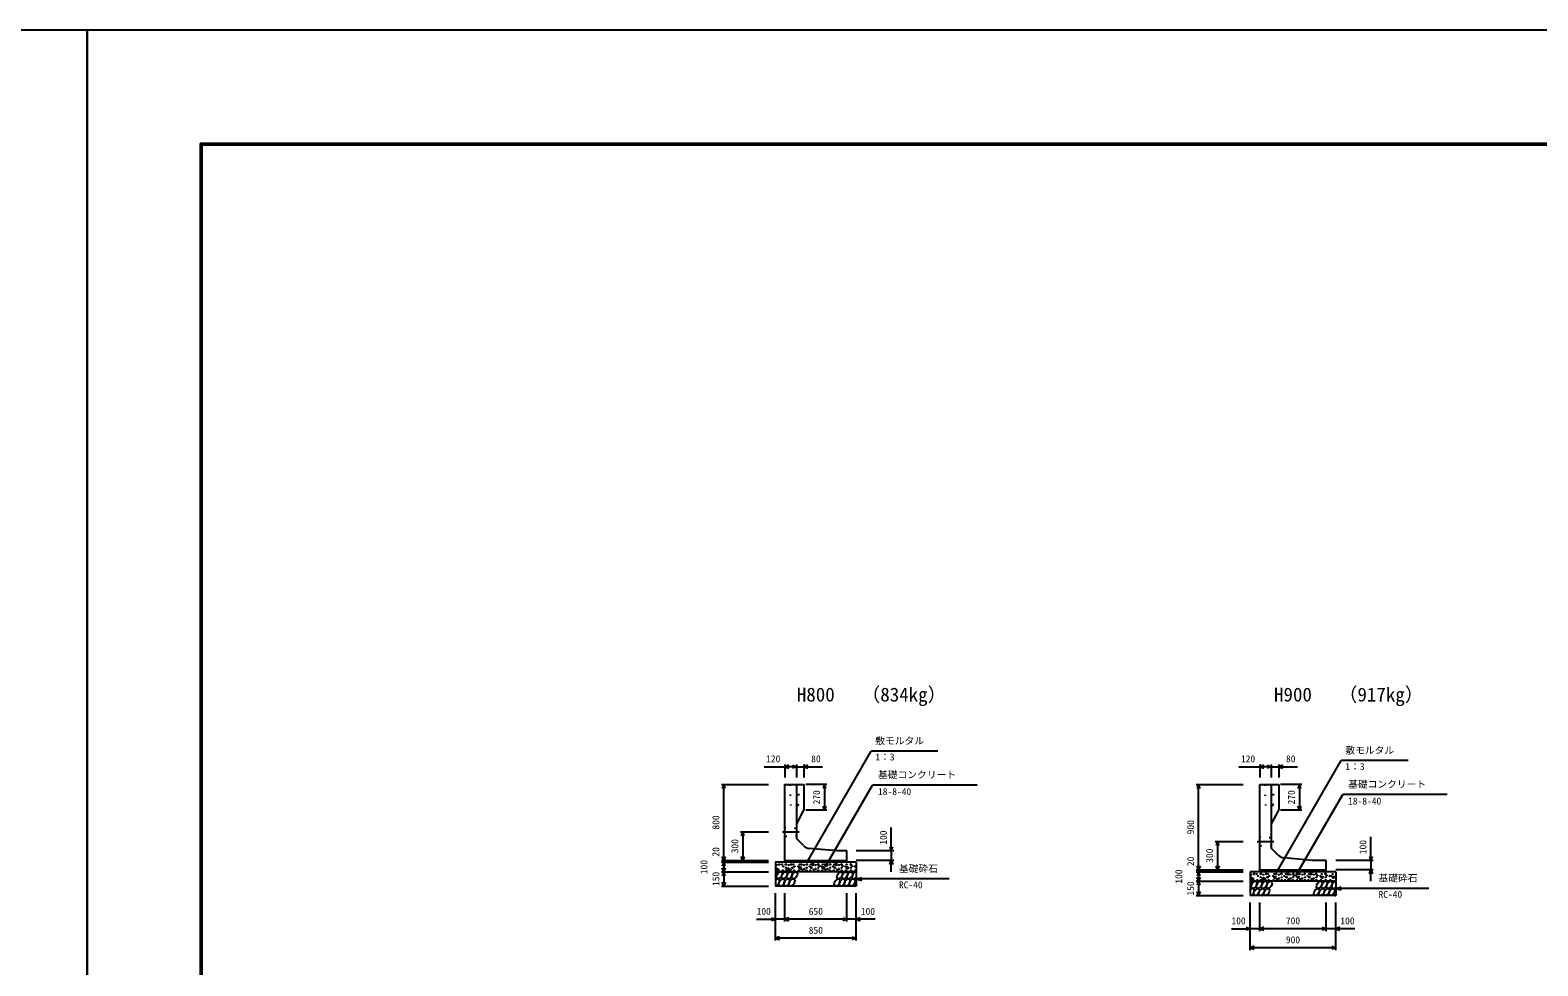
# Model space of a CAD drawing. Units: millimetres, scale not verified. Extents: x -50400 to 50400, y -17820 to 17820.
# Drawn here: x -600 to 15278, y 7961 to 17820 of the extents above; entities that cross this region are included whole.
import ezdxf
from ezdxf.enums import TextEntityAlignment as Align

# ---------------------------------------------------------------- set-up
doc = ezdxf.new("R2010")
doc.units = ezdxf.units.MM
doc.header["$LTSCALE"] = 60
doc.linetypes.add('DOTTED', pattern=[1.75, 0.25, -1.5])
doc.linetypes.add('LONG_DASHED_DOTTED', pattern=[15.25, 12, -1.5, 0.25, -1.5])
for name, color, linetype, lineweight in [('0-0_CENTER', 7, 'LONG_DASHED_DOTTED', 25), ('0-1_DIM', 7, 'Continuous', 25), ('0-2_Defpoints', 5, 'Continuous', 25), ('0-3_HATCH', 6, 'Continuous', 25), ('0-6_OUTLINE', 1, 'Continuous', 25), ('0-7_OUTLINE2', 4, 'DOTTED', 25), ('0-8_TXT', 7, 'Continuous', 25), ('0-9_WAKU', 3, 'Continuous', 25)]:
    doc.layers.add(name, color=color, linetype=linetype, lineweight=lineweight)
doc.styles.add('ＭＳ ゴシック', font='')
doc.styles.get('ＭＳ ゴシック').set_extended_font_data('MS Gothic')

msp = doc.modelspace()

# ---------------------------------------------------------------- linework, layer by layer
at = {"layer": '0-0_CENTER'}
for p, q in [((7323.39, 9372.24), (7497.95, 9372.24)), ((12323.89, 9272.24), (12498.45, 9272.24))]:
    msp.add_line(p, q, dxfattribs=at)
at = {"layer": '0-1_DIM'}
for p, q in [((7586.65, 9060.91), (8257.92, 10223.59)), ((8960.33, 10223.59), (8257.92, 10223.59)), ((7129.64, 10059.13), (7349.5, 10059.13)), ((7349.5, 10084.13), (7349.5, 9947.24)), ((7469.5, 10059.13), (7349.5, 10059.13)), ((7469.5, 10084.13), (7469.5, 9947.24)), ((7469.5, 10059.13), (7549.5, 10059.13)), ((7549.5, 10084.13), (7549.5, 9947.24)), ((7549.5, 10059.13), (7745.46, 10059.13)), ((12130.14, 10059.13), (12350, 10059.13)), ((12350, 10084.13), (12350, 9947.24)), ((12470, 10059.13), (12350, 10059.13)), ((12470, 10084.13), (12470, 9947.24)), ((12470, 10059.13), (12550, 10059.13)), ((12537.15, 8960.91), (13208.42, 10123.59)), ((12550, 10084.13), (12550, 9947.24)), ((12550, 10059.13), (12745.96, 10059.13)), ((13910.83, 10123.59), (13208.42, 10123.59)), ((6679.5, 9872.24), (7174.5, 9872.24)), ((6704.5, 9072.24), (6704.5, 9872.24)), ((7790.91, 9872.24), (7569, 9872.24)), ((7765.91, 9872.24), (7765.91, 9602.24)), ((7776.13, 9006.52), (8272.4, 9866.08)), ((9371.94, 9866.08), (8272.4, 9866.08)), ((11680, 9872.24), (12175, 9872.24)), ((11705, 8972.24), (11705, 9872.24)), ((12791.41, 9872.24), (12569.5, 9872.24)), ((12766.41, 9872.24), (12766.41, 9602.24)), ((12726.63, 8906.52), (13222.9, 9766.08)), ((14322.44, 9766.08), (13222.9, 9766.08)), ((7790.91, 9602.24), (7569, 9602.24)), ((12791.41, 9602.24), (12569.5, 9602.24)), ((6879.5, 9372.24), (7174.5, 9372.24)), ((6904.5, 9372.24), (6904.5, 9072.24)), ((8469.5, 9172.24), (8469.5, 9419.93)), ((11880, 9272.24), (12175, 9272.24)), ((11905, 9272.24), (11905, 8972.24)), ((13520, 9072.24), (13520, 9319.93)), ((6679.5, 9072.24), (7174.5, 9072.24)), ((6679.5, 9052.24), (7174.5, 9052.24)), ((6704.5, 9072.24), (6704.5, 9052.24)), ((6704.5, 9052.24), (6704.5, 8952.24)), ((8494.5, 9172.24), (8099.5, 9172.24)), ((8494.5, 9072.24), (8099.5, 9072.24)), ((8469.5, 9172.24), (8469.5, 9072.24)), ((8469.5, 8952.24), (8469.5, 9072.24)), ((13545, 9072.24), (13150, 9072.24)), ((13520, 9072.24), (13520, 8972.24)), ((6679.5, 8952.24), (7174.5, 8952.24)), ((6704.5, 8952.24), (6704.5, 8802.24)), ((8099.5, 8877.24), (8157.46, 8892.76)), ((11680, 8972.24), (12175, 8972.24)), ((11680, 8952.24), (12175, 8952.24)), ((11705, 8972.24), (11705, 8952.24)), ((11705, 8952.24), (11705, 8852.24)), ((13545, 8972.24), (13150, 8972.24)), ((13520, 8852.24), (13520, 8972.24)), ((6679.5, 8802.24), (7174.5, 8802.24)), ((9079.82, 8877.24), (8099.5, 8877.24)), ((8099.5, 8877.24), (8157.46, 8861.71)), ((11680, 8852.24), (12175, 8852.24)), ((11705, 8852.24), (11705, 8702.24)), ((13150, 8777.24), (13207.96, 8792.76)), ((14130.32, 8777.24), (13150, 8777.24)), ((13150, 8777.24), (13207.96, 8761.71)), ((7249.5, 8227.24), (7249.5, 8727.24)), ((7349.5, 8427.24), (7349.5, 8727.24)), ((7999.5, 8427.24), (7999.5, 8727.24)), ((7999.5, 8427.24), (7999.5, 8727.24)), ((8099.5, 8227.24), (8099.5, 8727.24)), ((11680, 8702.24), (12175, 8702.24)), ((12250, 8127.24), (12250, 8627.24)), ((12350, 8327.24), (12350, 8627.24)), ((13050, 8327.24), (13050, 8627.24)), ((13050, 8327.24), (13050, 8627.24)), ((13150, 8127.24), (13150, 8627.24)), ((7049.96, 8452.24), (7249.5, 8452.24)), ((7349.5, 8452.24), (7249.5, 8452.24)), ((7999.5, 8452.24), (7349.5, 8452.24)), ((8099.5, 8452.24), (7999.5, 8452.24)), ((8299.04, 8452.24), (8099.5, 8452.24)), ((12050.46, 8352.24), (12250, 8352.24)), ((12350, 8352.24), (12250, 8352.24)), ((13050, 8352.24), (12350, 8352.24)), ((13150, 8352.24), (13050, 8352.24)), ((13349.54, 8352.24), (13150, 8352.24)), ((8099.5, 8252.24), (7249.5, 8252.24)), ((13150, 8152.24), (12250, 8152.24))]:
    msp.add_line(p, q, dxfattribs=at)
for points in [[(7391.79, 10074.52), (7349.5, 10059.13), (7391.79, 10043.74)], [(7427.21, 10074.52), (7469.5, 10059.13), (7427.21, 10043.74)], [(7591.79, 10074.52), (7549.5, 10059.13), (7591.79, 10043.74)], [(12392.29, 10074.52), (12350, 10059.13), (12392.29, 10043.74)], [(12427.71, 10074.52), (12470, 10059.13), (12427.71, 10043.74)], [(12592.29, 10074.52), (12550, 10059.13), (12592.29, 10043.74)], [(6719.89, 9829.95), (6704.5, 9872.24), (6689.11, 9829.95)], [(7781.3, 9829.95), (7765.91, 9872.24), (7750.52, 9829.95)], [(11720.39, 9829.95), (11705, 9872.24), (11689.61, 9829.95)], [(12781.8, 9829.95), (12766.41, 9872.24), (12751.02, 9829.95)], [(7781.3, 9644.52), (7765.91, 9602.24), (7750.52, 9644.52)], [(12781.8, 9644.52), (12766.41, 9602.24), (12751.02, 9644.52)], [(6919.89, 9329.95), (6904.5, 9372.24), (6889.11, 9329.95)], [(8454.11, 9214.52), (8469.5, 9172.24), (8484.89, 9214.52)], [(11920.39, 9229.95), (11905, 9272.24), (11889.61, 9229.95)], [(6719.89, 9114.52), (6704.5, 9072.24), (6689.11, 9114.52)], [(6719.89, 9009.95), (6704.5, 9052.24), (6689.11, 9009.95)], [(6919.89, 9114.52), (6904.5, 9072.24), (6889.11, 9114.52)], [(8454.11, 9029.95), (8469.5, 9072.24), (8484.89, 9029.95)], [(13504.61, 9114.52), (13520, 9072.24), (13535.39, 9114.52)], [(6719.89, 8994.52), (6704.5, 8952.24), (6689.11, 8994.52)], [(6719.89, 8909.95), (6704.5, 8952.24), (6689.11, 8909.95)], [(11720.39, 9014.52), (11705, 8972.24), (11689.61, 9014.52)], [(11720.39, 8909.95), (11705, 8952.24), (11689.61, 8909.95)], [(11720.39, 8894.52), (11705, 8852.24), (11689.61, 8894.52)], [(11920.39, 9014.52), (11905, 8972.24), (11889.61, 9014.52)], [(13504.61, 8929.95), (13520, 8972.24), (13535.39, 8929.95)], [(6719.89, 8844.52), (6704.5, 8802.24), (6689.11, 8844.52)], [(11720.39, 8809.95), (11705, 8852.24), (11689.61, 8809.95)], [(11720.39, 8744.52), (11705, 8702.24), (11689.61, 8744.52)], [(7207.21, 8467.63), (7249.5, 8452.24), (7207.21, 8436.84)], [(7391.79, 8467.63), (7349.5, 8452.24), (7391.79, 8436.84)], [(7957.21, 8467.63), (7999.5, 8452.24), (7957.21, 8436.84)], [(8141.79, 8467.63), (8099.5, 8452.24), (8141.79, 8436.84)], [(7291.79, 8267.63), (7249.5, 8252.24), (7291.79, 8236.84)], [(8057.21, 8267.63), (8099.5, 8252.24), (8057.21, 8236.84)], [(12207.71, 8367.63), (12250, 8352.24), (12207.71, 8336.84)], [(12392.29, 8367.63), (12350, 8352.24), (12392.29, 8336.84)], [(13007.71, 8367.63), (13050, 8352.24), (13007.71, 8336.84)], [(13192.29, 8367.63), (13150, 8352.24), (13192.29, 8336.84)], [(12292.29, 8167.63), (12250, 8152.24), (12292.29, 8136.84)], [(13107.71, 8167.63), (13150, 8152.24), (13107.71, 8136.84)]]:
    msp.add_lwpolyline(points, dxfattribs=at)
at = {"layer": '0-2_Defpoints'}
for points in [[(-50400, -17820), (0, -17820), (0, 17820), (-50400, 17820)], [(0, -17820), (50400, -17820), (50400, 17820), (0, 17820)]]:
    msp.add_lwpolyline(points, close=True, dxfattribs=at)
at = {"layer": '0-3_HATCH'}
for centre, radius in [((7261.4, 8981.26), 10), ((7261.4, 9022.41), 2.5), ((7282.43, 8974.26), 2.5), ((7289.44, 9029.41), 5), ((7316.57, 9029.41), 2.5), ((7323.58, 8966.38), 2.5), ((7330.59, 9008.4), 2.5), ((7359.47, 9030.29), 5), ((7359.47, 8994.4), 2.5), ((7359.47, 8966.38), 2.5), ((7387.51, 8981.26), 10), ((7387.51, 9022.41), 2.5), ((7408.53, 8974.26), 2.5), ((7415.54, 9029.41), 5), ((7429.56, 8994.4), 5), ((7436.57, 9029.41), 2.5), ((7443.58, 8966.38), 2.5), ((7450.59, 9008.4), 2.5), ((7488.41, 9008.4), 2.5), ((7495.42, 8966.38), 2.5), ((7509.44, 8994.4), 10), ((7502.43, 9029.41), 2.5), ((7523.46, 9029.41), 5), ((7530.47, 8974.26), 2.5), ((7551.49, 8981.26), 5), ((7551.49, 9022.41), 2.5), ((7579.53, 9030.29), 5), ((7579.53, 8994.4), 2.5), ((7579.53, 8966.38), 2.5), ((7608.41, 9008.4), 2.5), ((7615.42, 8966.38), 2.5), ((7622.43, 9029.41), 2.5), ((7629.44, 8994.4), 5), ((7643.46, 9029.41), 10), ((7650.47, 8974.26), 2.5), ((7671.49, 8981.26), 5), ((7671.49, 9022.41), 2.5), ((7699.53, 9030.29), 5), ((7699.53, 8994.4), 2.5), ((7699.53, 8966.38), 2.5), ((7710.87, 9012.72), 2.5), ((7733.63, 9008.4), 2.5), ((7740.64, 8966.38), 2.5), ((7754.66, 8994.4), 10), ((7747.65, 9029.41), 2.5), ((7768.68, 9029.41), 5), ((7775.69, 8974.26), 2.5), ((7796.72, 8981.26), 5), ((7796.72, 9022.41), 2.5), ((7824.76, 9030.29), 5), ((7824.76, 8994.4), 2.5), ((7824.76, 8966.38), 2.5), ((7853.63, 9008.4), 2.5), ((7860.64, 8966.38), 2.5), ((7867.65, 9029.41), 2.5), ((7874.66, 8994.4), 5), ((7888.68, 9029.41), 10), ((7895.69, 8974.26), 2.5), ((7916.72, 8981.26), 5), ((7916.72, 9022.41), 2.5), ((7944.76, 9030.29), 5), ((7944.76, 8994.4), 2.5), ((7944.76, 8966.38), 2.5), ((7956.1, 9012.72), 2.5), ((7985.56, 9008.4), 2.5), ((7992.57, 8966.38), 2.5), ((8006.59, 8994.4), 10), ((7999.58, 9029.41), 2.5), ((8043.2, 9030.29), 5), ((8043.2, 8994.4), 2.5), ((8043.2, 8966.38), 2.5), ((8054.54, 9012.72), 2.5), ((8084, 9008.4), 2.5), ((8091.01, 8966.38), 2.5), ((12261.9, 8922.41), 2.5), ((12289.94, 8929.41), 5), ((12317.07, 8929.41), 2.5), ((12331.09, 8908.4), 2.5), ((12359.97, 8930.29), 5), ((12359.97, 8894.4), 2.5), ((12388.01, 8922.41), 2.5), ((12416.04, 8929.41), 5), ((12430.06, 8894.4), 5), ((12437.07, 8929.41), 2.5), ((12451.09, 8908.4), 2.5), ((12488.91, 8908.4), 2.5), ((12509.94, 8894.4), 10), ((12502.93, 8929.41), 2.5), ((12523.96, 8929.41), 5), ((12551.99, 8922.41), 2.5), ((12580.03, 8930.29), 5), ((12580.03, 8894.4), 2.5), ((12608.91, 8908.4), 2.5), ((12622.93, 8929.41), 2.5), ((12629.94, 8894.4), 5), ((12643.96, 8929.41), 10), ((12671.99, 8922.41), 2.5), ((12700.03, 8930.29), 5), ((12700.03, 8894.4), 2.5), ((12711.37, 8912.72), 2.5), ((12734.13, 8908.4), 2.5), ((12755.16, 8894.4), 10), ((12748.15, 8929.41), 2.5), ((12769.18, 8929.41), 5), ((12797.22, 8922.41), 2.5), ((12825.26, 8930.29), 5), ((12825.26, 8894.4), 2.5), ((12854.13, 8908.4), 2.5), ((12868.15, 8929.41), 2.5), ((12875.16, 8894.4), 5), ((12889.18, 8929.41), 10), ((12917.22, 8922.41), 2.5), ((12945.26, 8930.29), 5), ((12945.26, 8894.4), 2.5), ((12956.6, 8912.72), 2.5), ((12986.06, 8908.4), 2.5), ((13007.09, 8894.4), 10), ((13000.08, 8929.41), 2.5), ((13043.7, 8930.29), 5), ((13043.7, 8894.4), 2.5), ((13055.04, 8912.72), 2.5), ((13084.5, 8908.4), 2.5), ((13105.04, 8908.4), 2.5), ((13126.07, 8894.4), 10), ((13119.06, 8929.41), 2.5), ((12261.9, 8881.26), 10), ((12282.93, 8874.26), 2.5), ((12324.08, 8866.38), 2.5), ((12359.97, 8866.38), 2.5), ((12388.01, 8881.26), 10), ((12409.03, 8874.26), 2.5), ((12444.08, 8866.38), 2.5), ((12495.92, 8866.38), 2.5), ((12530.97, 8874.26), 2.5), ((12551.99, 8881.26), 5), ((12580.03, 8866.38), 2.5), ((12615.92, 8866.38), 2.5), ((12650.97, 8874.26), 2.5), ((12671.99, 8881.26), 5), ((12700.03, 8866.38), 2.5), ((12741.14, 8866.38), 2.5), ((12776.19, 8874.26), 2.5), ((12797.22, 8881.26), 5), ((12825.26, 8866.38), 2.5), ((12861.14, 8866.38), 2.5), ((12896.19, 8874.26), 2.5), ((12917.22, 8881.26), 5), ((12945.26, 8866.38), 2.5), ((12993.07, 8866.38), 2.5), ((13043.7, 8866.38), 2.5), ((13091.51, 8866.38), 2.5)]:
    msp.add_circle(centre, radius, dxfattribs=at)
for centre, start_param, end_param in [((7237.14, 8914.71), 4.385593, 6.67454438), ((8085.64, 8914.71), 0.33577149, 4.44118059), ((7262.46, 8839.72), 3.51114638, 7.548991), ((8110.96, 8839.72), 1.2110787, 3.56587337), ((12237.63, 8814.71), 4.385593, 6.67454438), ((12262.96, 8739.72), 3.51114638, 7.548991), ((13136.14, 8814.71), 0.33577149, 4.44118059), ((13161.46, 8739.72), 1.2110787, 3.56587337)]:
    msp.add_ellipse(centre, major_axis=(21.81, 35.31), ratio=0.5792, start_param=start_param, end_param=end_param, dxfattribs=at)
for centre in [(7290.34, 8914.71), (7343.55, 8914.71), (7396.76, 8914.71), (7449.97, 8914.71), (7926.01, 8914.71), (7979.22, 8914.71), (8032.43, 8914.71), (7315.66, 8839.72), (7368.87, 8839.72), (7422.08, 8839.72), (7898.13, 8839.72), (7951.34, 8839.72), (8004.54, 8839.72), (8057.75, 8839.72), (12290.84, 8814.71), (12316.16, 8739.72), (12344.05, 8814.71), (12369.37, 8739.72), (12397.26, 8814.71), (12422.58, 8739.72), (12450.47, 8814.71), (12948.63, 8739.72), (12976.51, 8814.71), (13001.84, 8739.72), (13029.72, 8814.71), (13055.04, 8739.72), (13082.93, 8814.71), (13108.25, 8739.72)]:
    msp.add_ellipse(centre, major_axis=(21.81, 35.31), ratio=0.5792, dxfattribs=at)
at = {"layer": '0-6_OUTLINE'}
for p, q in [((7469.5, 9872.24), (7469.5, 9302.24)), ((7549.5, 9872.24), (7549.5, 9602.24)), ((12350, 8952.24), (12350, 9872.24)), ((12350, 9872.24), (12550, 9872.24)), ((12470, 9872.24), (12470, 9202.24)), ((12550, 9872.24), (12550, 9602.24)), ((7469.5, 9452.24), (7549.5, 9602.24)), ((12470, 9452.24), (12550, 9602.24)), ((7543.9, 9227.84), (7469.5, 9302.24)), ((7349.5, 9072.24), (7999.5, 9072.24)), ((7899.5, 9172.24), (7605.56, 9198.96)), ((7999.5, 9172.24), (7899.5, 9172.24)), ((7999.5, 9052.24), (7999.5, 9172.24)), ((8099.5, 9052.24), (8099.5, 8802.24)), ((12544.4, 9127.84), (12470, 9202.24)), ((12900, 9072.24), (12606.06, 9098.96)), ((13050, 9072.24), (12900, 9072.24)), ((13050, 8952.24), (13050, 9072.24)), ((8099.5, 8952.24), (7249.5, 8952.24)), ((13150, 8952.24), (12250, 8952.24)), ((12250, 8952.24), (12250, 8702.24)), ((12350, 8972.24), (13050, 8972.24)), ((13150, 8952.24), (13150, 8702.24)), ((8099.5, 8802.24), (7249.5, 8802.24)), ((13150, 8852.24), (12250, 8852.24)), ((13150, 8702.24), (12250, 8702.24))]:
    msp.add_line(p, q, dxfattribs=at)
for points in [[(7349.5, 9052.24), (7349.5, 9872.24), (7549.5, 9872.24)], [(8099.5, 9052.24), (7249.5, 9052.24), (7249.5, 8802.24)]]:
    msp.add_lwpolyline(points, dxfattribs=at)
for centre in [(7614.61, 9298.55), (12615.11, 9198.55)]:
    msp.add_arc(centre, 100, 225, 264.80557, dxfattribs=at)
at = {"layer": '0-7_OUTLINE2'}
for p, q in [((7399.5, 9872.24), (7409.5, 9652.24)), ((7489.5, 9652.24), (7499.5, 9872.24)), ((12400, 9872.24), (12410, 9652.24)), ((12490, 9652.24), (12500, 9872.24)), ((7489.5, 9652.24), (7409.5, 9652.24)), ((12490, 9652.24), (12410, 9652.24)), ((7354.5, 9416.92), (7349.5, 9422.24)), ((7464.5, 9410.05), (7354.5, 9416.92)), ((7464.5, 9410.05), (7469.5, 9414.74)), ((7354.5, 9327.55), (7349.5, 9322.24)), ((7354.5, 9327.55), (7464.5, 9334.42)), ((7464.5, 9334.42), (7469.5, 9329.74)), ((12355, 9316.92), (12350, 9322.24)), ((12355, 9227.55), (12350, 9222.24)), ((12465, 9310.05), (12355, 9316.92)), ((12355, 9227.55), (12465, 9234.42)), ((12465, 9310.05), (12470, 9314.74)), ((12465, 9234.42), (12470, 9229.74))]:
    msp.add_line(p, q, dxfattribs=at)
at = {"layer": '0-9_WAKU', "lineweight": 50}
msp.add_lwpolyline([(1200, -16620), (49200, -16620), (49200, 16620), (1200, 16620)], close=True, dxfattribs=at)

# ---------------------------------------------------------------- texts
at = {"layer": '0-1_DIM', "style": 'ＭＳ ゴシック'}
for s, p in [('敷モルタル', (8300.77, 10273.59)), ('120', (7150.86, 10084.13)), ('80', (7625.76, 10084.13)), ('1：3', (8300.77, 10103.47)), ('120', (12151.36, 10084.13)), ('80', (12626.26, 10084.13)), ('敷モルタル', (13251.27, 10173.59)), ('基礎コンクリート', (8329.65, 9916.08)), ('1：3', (13251.27, 10003.47)), ('基礎コンクリート', (13280.15, 9816.08)), ('18-8-40', (8329.65, 9738.45)), ('18-8-40', (13280.15, 9638.45)), ('基礎砕石', (8549.75, 8927.24)), ('基礎砕石', (13600.25, 8827.24)), ('RC-40', (8549.75, 8755.86)), ('RC-40', (13600.25, 8655.86)), ('100', (7050.86, 8477.24)), ('650', (7599.5, 8477.24)), ('100', (8148.14, 8477.24)), ('100', (12051.36, 8377.24)), ('700', (12625, 8377.24)), ('100', (13198.64, 8377.24)), ('850', (7599.5, 8277.24)), ('900', (12625, 8177.24))]:
    msp.add_text(s, height=73.31, dxfattribs=at).set_placement(p, align=Align.BOTTOM_LEFT)
for s, p in [('270', (7740.91, 9662.24)), ('270', (12741.41, 9662.24)), ('800', (6679.5, 9397.24)), ('100', (8444.5, 9237.88)), ('900', (11680, 9347.24)), ('300', (6879.5, 9147.24)), ('100', (13495, 9137.88)), ('100', (6554.5, 8927.24)), ('20', (6679.5, 9112.3)), ('20', (11680, 9012.3)), ('300', (11880, 9047.24)), ('150', (6679.5, 8802.24)), ('100', (11555, 8827.24)), ('150', (11680, 8702.24))]:
    msp.add_text(s, height=73.31, rotation=90, dxfattribs=at).set_placement(p, align=Align.BOTTOM_LEFT)
at = {"layer": '0-8_TXT', "style": 'ＭＳ ゴシック'}
for s, p in [('H800', (7474.5, 10702.48)), ('（834kg）', (8153.12, 10702.48)), ('H900', (12500, 10702.48)), ('（917kg）', (13178.62, 10702.48))]:
    msp.add_text(s, height=146.6, dxfattribs=at).set_placement(p, align=Align.BOTTOM_LEFT)

doc.saveas('drawing.dxf')
